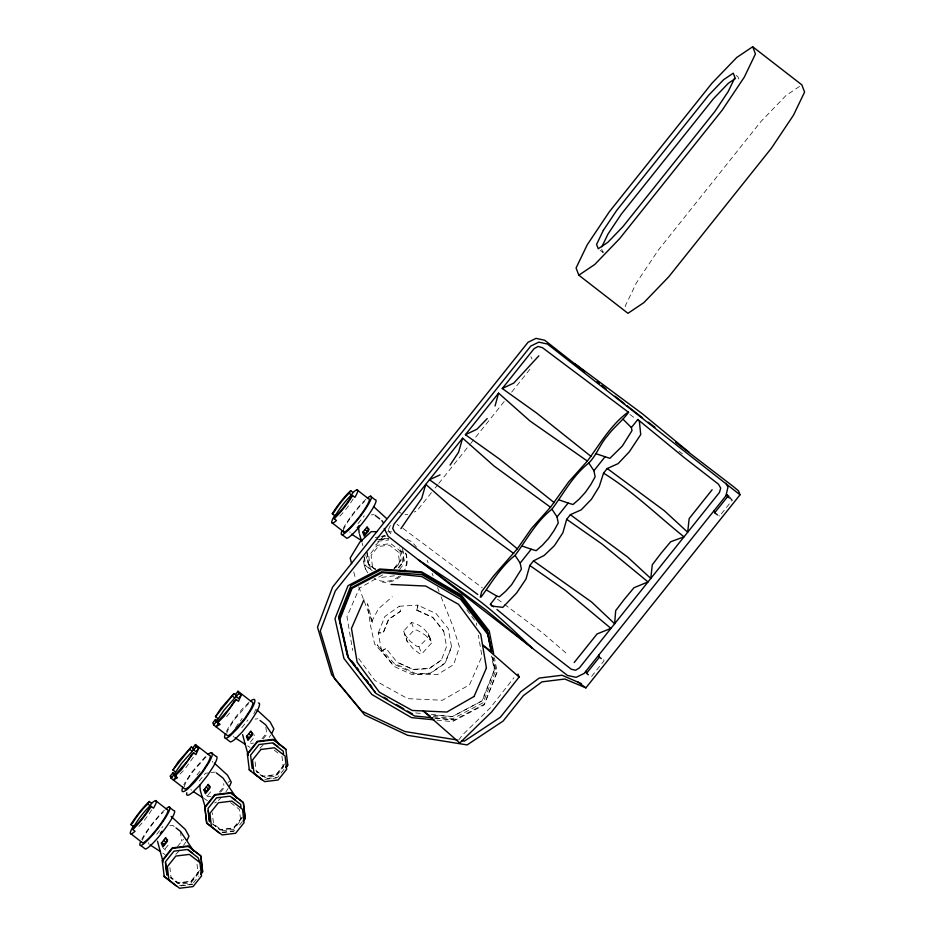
<?xml version="1.0" encoding="UTF-8"?>
<svg xmlns="http://www.w3.org/2000/svg" width="935" height="935" viewBox="0 0 935 935"><rect width="100%" height="100%" fill="white"/><g stroke="black" fill="none" stroke-linecap="round" stroke-linejoin="round"><path stroke-width="0.7" stroke-dasharray="4.67 3.51" d="M416.718 610.017L432.718 617.31L443.763 631.172L432.811 617.556L416.811 610.263L418.05 605.132L399.315 606.242L400.601 611.233L388.621 619.508L383.28 632.937L378.313 632.901L383.186 632.691L388.528 619.262L400.601 611.233M416.811 610.263L418.05 605.132M378.313 632.901L384.823 616.562L399.315 606.242M446.521 646.681L441.273 660.344L429.294 668.63L413.083 669.589L397.083 662.307L386.038 648.446L381.62 651.122L393.857 666.339L411.751 674.486L430.486 673.364L445.072 663.289L451.582 646.95L448.181 628.484L436.037 613.512L418.144 605.377M451.488 646.704L444.978 663.044L430.392 673.118L415.736 673.609L393.764 662.985L377.261 644.799L381.527 650.877L378.219 632.656M253.852 713.744L255.582 709.805L254.869 707.947M388.563 529.198L390.398 525.376M441.063 596.764L452.984 626.356L459.459 647.02L453.709 664.551L437.428 674.626L414.813 674.17L391.858 663.079L374.608 644.063L370.26 624.335L378.5 608.732L392.303 596.729M458.664 740.041L462.533 734.922L490.15 708.017L513.946 677.758M193.335 757.292L185.668 767.974M235.573 727.547L242.165 718.361M225.943 791.793L228.105 788.462M269.222 737.376L270.659 735.155M183.517 845.427L185.703 842.166M428.288 633.649L428.779 635.625L424.724 640.907L418.903 646.599L416.858 646.354L410.255 641.34L404.376 634.105L403.651 631.125L411.4 622.511C421.288 624.276 429.96 632.937 431.584 642.988L421.72 653.962L419.675 653.717L413.06 648.703L407.192 641.468L404.376 634.105M358.105 523.506L364.276 515.781M226.644 716.654L230.594 711.699M384.18 535.556L376.373 544.462L373.755 546.227M197.016 774.928L201.341 769.505M156.694 834.312L162.865 826.575M199.248 781.005L205.419 773.268L209.65 772.754M241.803 727.699L247.974 719.962M431.456 492.616L416.87 510.884L414.275 511.971M435.102 488.047L437.837 484.622M438.749 483.477L469.732 444.663M470.644 443.529L506.186 399M511.655 392.151L530.799 368.18M165.179 848.816L169.586 843.288M207.734 795.51L212.14 789.981M250.288 742.203L254.694 736.675L253.712 734.104M394.079 568.27L400.858 559.784M393.425 569.824L401.045 560.275L399.467 547.793M396.019 567.487L399.537 563.08L398.263 551.989L389.404 545.128L378.172 546.508L371.125 555.332L372.41 566.423L375.73 568.994M398.485 567.452L403.932 560.626L402.447 547.758M219.456 792.062L223.921 786.464M262.01 738.755L266.475 733.169M398.672 567.942L404.119 561.117L402.962 551.101M177.369 846.572L183.459 839.291M220.625 792.214L224.155 787.796L223.675 783.635M263.179 738.907L266.709 734.489L265.75 726.156M399.525 569.427L402.915 565.184L401.372 551.86L399.502 546.952M199.447 870.59L190.985 881.191L177.475 882.85L171.093 877.895M242.001 817.283L233.54 827.884L220.029 829.544L212.584 823.77M284.556 763.977L276.094 774.577L262.583 776.237L256.202 771.293M198.793 872.133L191.172 881.682L177.662 883.341L170.217 877.568M242.188 817.774L233.727 828.375L220.216 830.035L212.771 824.261M283.901 765.531L276.281 775.068L262.77 776.728L256.389 771.784M193.452 882.804L198.898 875.978M239.64 824.951L242.364 821.538M284.006 769.365L277.648 777.336L264.605 778.937M730.13 497.373L732.234 500.213L719.331 516.377L718.957 515.395M407.192 641.468L406.456 638.476L414.205 629.863L417.291 630.225L425.273 635.122L431.105 641.013M175.792 854.403L179.064 851.014M249.084 702.138L241.861 709.349L234.066 719.108L227.801 728.809A33.181 5.037 -52.2 0 0 226.375 731.567M179.987 774.051L184.09 769.961M205.49 756.473L191.511 772.415L185.247 782.104A33.181 5.037 -52.2 0 0 183.821 784.874M259.907 748.199L264.044 744.073M218.381 800.465L221.49 797.38M441.18 660.098L429.2 668.385L412.99 669.343L396.989 662.062M799.565 86.394L785.926 95.58L761.113 121.328L658.427 249.961L636.373 282.919L625.223 306.107L626.602 309.707M600.118 250.218L602.935 252.392L605.331 250.779M228.047 782.338L230.758 780.783M214.653 803.06L216.452 802.02M382.812 574.803L359.356 588.197L346.967 616.656L352.659 650.409M381.62 651.122L386.038 648.446M371.312 514.916L374.117 514.566M382.31 536.047L385.208 535.685M375.251 537.426L379.598 536.889M381.048 536.713L388.294 535.813M376.513 539.694L387.324 538.373M379.411 539.857L388.867 538.689M377.705 541.307L388.796 539.939M394.453 575.796L380.942 577.456L378.815 575.808M255.01 719.097L257.826 718.758M250.685 743.43L253.502 743.091M211.053 772.579L215.272 772.065M264.792 779.428L276.386 778.002M210.948 796.398L208.131 796.737L205.91 795.019M169.901 825.71L172.718 825.36L174.939 827.089M222.051 832.244L235.094 830.642M222.238 832.734L233.832 831.308M179.497 885.55L192.54 883.937M181.133 885.866L192.727 884.428M387.651 531.828L391.753 531.875M433.735 715.217L452.365 716.572L481.969 700.841L494.276 669.963L491.494 656.043M415.736 712.926L422.795 713.627M431.257 714.457L452.423 716.549L482.343 700.794L494.638 669.612L492.196 656.954M433.419 716.561L453.171 718.512L483.091 702.758L495.386 671.575L492.663 657.515M436.902 720.114L452.47 721.645L484.166 704.955L497.186 671.961L494.463 657.878M435.394 718.057L454.27 719.95L484.307 704.219L496.59 672.908L493.084 657.434M434.448 717.986L454.293 719.973M405.077 514.332L407.777 514.717M406.935 539.355L412.008 541.856L416.566 547.185M399.315 512.205L401.36 513.362M247.693 745.896L249.996 747.381M203.994 798.467L207.441 800.687M162.83 853.141L165.133 854.625M397.059 524.371L399.023 525.692M629.945 414.509L635.788 418.868M678.974 451.208L682.468 453.826M402.927 528.345L482.296 587.776M497.478 599.136L503.31 603.507M504.479 604.372L543.001 633.217L567.58 654.371M736.079 75.361L737.949 76.81L739.62 81.17M730.375 498.776L732.234 500.213M401.372 551.86L390.736 543.597L377.226 545.269L368.764 555.869L370.307 569.205L365.784 555.46M375.683 569.579L368.238 563.805L366.695 550.47M374.806 569.24L368.425 564.296L367.046 552.293M372.282 570.677L365.433 565.371L371.335 570.28M274.224 750.162L279.752 754.463M230.559 802.616L239.407 809.476L240.692 820.568L233.645 829.392L222.413 830.771L213.554 823.91L212.28 812.819M163.356 848.326L165.577 850.044M466.834 609.83L476.242 622.535L476.721 625.351M358.643 658.497L374.9 680.435L407.742 698.679L442.384 700.257L469.545 684.747L481.934 656.288L478.381 635.192M388.224 529.993L392.186 535.872M530.858 356.773L532.062 359.028M601.684 249.131L602.935 252.392M603.683 659.783L604.057 660.764L591.154 676.928L590.78 675.947M427.108 560.217L428.113 562.835M432.11 573.307L433.104 575.925M437.592 587.659L439.076 591.563M428.779 635.625L431.584 642.988M411.4 622.511L414.205 629.863M418.903 646.599L421.72 653.962M403.651 631.125L406.456 638.476M365.176 568.071L365.55 569.053A21.599 21.26 -20.9 0 1 364.288 558.113M349.819 531.875L350.111 532.646M358.724 586.783L363.224 598.564M364.218 601.182L372.656 623.271L367.619 603.706L370.26 624.335M233.516 736.055L233.879 736.99M212.315 761.254L212.666 762.177M190.962 789.362L191.324 790.297M148.408 842.669L149.004 844.223M362.09 542.954L362.909 545.736M353.781 572.033L355.23 577.62M443.669 630.926L446.614 646.926M364.451 556.781L365.62 565.862M281.961 756.17L283.247 767.261L276.199 776.085L264.967 777.476L256.108 770.604L254.834 759.512M197.016 864.174L198.138 873.874L191.091 882.698L179.859 884.078L171 877.217L169.889 867.516M180.478 831.379L181.6 841.103M353.068 499.021A17.192 2.618 -52.2 0 1 343.8 511.784M343.028 512.684A17.192 2.618 -52.2 0 1 337.956 517.955M343.39 530.332A20.979 3.191 -52.2 0 1 364.603 501.464M343.133 528.579A24.228 3.682 -52.2 0 1 365.889 499.302M405.661 553.017A21.599 21.26 -20.9 0 1 405.369 569.322M400.612 576.17A21.599 21.26 -20.9 0 1 382.415 582.131M405.743 553.31A21.599 21.26 -20.9 0 1 404.376 569.637M399.175 576.147A21.599 21.26 -20.9 0 1 374.082 578.403M367.899 572.91A21.599 21.26 -20.9 0 1 363.914 557.131M379.972 539.46A21.599 21.26 -20.9 0 1 388.411 538.957M226.737 733.566A28.728 4.371 -52.2 0 1 229.402 727.477L234.825 719.073L247.833 704.382A28.728 4.371 -52.2 0 1 250.241 702.676M184.183 786.873A28.728 4.371 -52.2 0 1 186.848 780.783L192.271 772.38L205.279 757.689A28.728 4.371 -52.2 0 1 207.687 755.983M151.669 809.827A17.192 2.618 -52.2 0 1 136.557 828.749M142.272 840.284A20.979 3.191 -52.2 0 1 163.204 812.258M141.734 839.373A24.228 3.682 -52.2 0 1 164.49 810.096"/><path stroke-width="1.4" d="M725.946 495.772L727.944 487.205L726.004 483.278M495.036 406L498.577 393.144L530.016 421.019L587.367 461.06C599.861 444.195 610.613 425.051 627.782 412.393L628.565 412.312C622.476 420.879 613.851 427.143 607.645 435.663C600.048 443.985 596.775 455.018 588.805 463.024C572.886 475.412 563.735 493.505 551.942 509.201C536.024 521.59 526.872 539.682 515.068 555.378C500.751 566.715 491.693 582.622 481.116 597.021L480.321 597.103L481.724 591.493L493.738 575.75L517.324 548.798L531.524 528.415L550.505 507.237L568.644 481.922L587.367 461.06M596.179 453.791L609.877 458.325L622.278 446.112L632.002 430.614L631.382 427.575L637.834 419.499L639.376 421.381L640.72 434.576L629.29 451.85L618.082 463.655L607.236 468.517L603.542 473.133L599.241 486.527L591.504 499.185L581.219 509.844L570.362 514.694L566.68 519.311L562.87 532.821L554.385 545.678L544.252 555.402L533.499 560.871L529.818 565.488L526.008 578.999L516.599 593.012L502.785 607.353L491.915 606.09L490.384 604.209L496.836 596.133L499.29 596.857L505.543 591.399L511.679 584.644L521.403 569.146L520.176 563.08L515.068 555.378M550.505 507.237L494.066 466.039L462.638 438.176L458.571 452.224L450.086 465.081M363.855 599.978L351.466 628.425L357.158 662.19L379.4 692.216L412.242 710.46L446.883 712.038L474.022 696.493M474.045 696.528L486.41 668.046M174.19 774.227L181.577 763.357L192.236 751.319L193.685 748.701L191.371 746.913L178.375 761.604L172.94 769.996L175.254 771.796M198.594 748.503L195.941 754.592L193.627 752.792L191.757 754.346L187.304 761.23L176.645 773.28L175.184 775.886L177.51 777.686L173.419 780.047L176.002 776.81L175.172 774.659L172.858 772.859L170.275 776.085L171.105 778.247L185.001 789.023A28.728 4.371 -52.2 0 0 189.092 786.674L202.089 771.971L207.523 763.579A28.728 4.371 -52.2 0 0 209.358 755.328L195.462 744.552L192.879 747.778L193.697 749.94L196.023 751.74L198.594 748.503L196.28 746.703L195.462 744.552M216.745 720.92L224.131 710.051L234.79 698.013L236.239 695.395L233.925 693.606L220.929 708.298L215.494 716.689L217.808 718.489M241.148 695.196L238.495 701.285L236.181 699.497L234.311 701.04L229.858 707.924L219.199 719.973L217.738 722.58L220.064 724.38L215.973 726.74L218.556 723.503L217.726 721.353L215.412 719.553L212.829 722.778L213.659 724.941L227.556 735.716A28.728 4.371 -52.2 0 0 231.646 733.367L244.643 718.676L250.077 710.273A28.728 4.371 -52.2 0 0 251.912 702.021L238.016 691.245L235.433 694.471L236.251 696.633L238.577 698.433L241.148 695.196L238.834 693.396L238.016 691.245M229.542 786.241L231.296 782.209L227.544 775.22L214.349 763.112M272.097 732.935L273.85 728.903L270.098 721.913L256.903 709.805M187.152 839.992L188.999 836.171L185.329 829.438L171.128 816.419M601.883 246.758L608.007 234.019L621.343 214.092L713.335 98.865L728.33 83.285L735.553 78.435M172.94 769.996L191.371 746.913M215.494 716.689L233.925 693.606M132.747 829.474L134.231 826.949A17.192 2.618 -52.2 0 0 149.343 808.027L151.178 806.391L153.492 808.179A20.979 3.191 -52.2 0 0 151.622 803.27L149.296 801.482A20.979 3.191 -52.2 0 0 130.865 824.565L133.191 826.365A20.979 3.191 -52.2 0 0 135.061 831.273L132.747 829.474A20.979 3.191 -52.2 0 0 151.178 806.391M130.865 824.565L132.7 822.929A17.192 2.618 -52.2 0 1 147.812 803.995L149.296 801.482M133.191 826.365L135.014 824.728A17.192 2.618 -52.2 0 1 150.126 805.795L151.622 803.27M334.146 518.68L335.642 516.155A17.192 2.618 -52.2 0 0 350.754 497.221L352.577 495.585L354.891 497.385A20.979 3.191 -52.2 0 0 353.021 492.476L350.707 490.676A20.979 3.191 -52.2 0 0 332.276 513.771L334.59 515.571A20.979 3.191 -52.2 0 0 336.46 520.479L334.146 518.68A20.979 3.191 -52.2 0 0 352.577 495.585M332.276 513.771L334.099 512.135A17.192 2.618 -52.2 0 1 349.211 493.201L350.707 490.676M334.59 515.571L336.413 513.934A17.192 2.618 -52.2 0 1 351.525 495.001L353.021 492.476M193.627 752.792L181.448 769.645L175.184 775.886M236.181 699.497L224.003 716.339L217.738 722.58M400.893 528.637L421.708 498.402L425.776 484.353L457.203 512.216L513.642 553.415M574.172 662.553L597.079 633.942L610.929 628.378L565.196 590.265L529.818 565.488M517.99 674.088L519.112 677.033L491.646 711.944L459.786 742.986L423.204 710.939L430.275 716.163M362.792 532.377L367.198 526.837L368.671 530.694L364.264 536.222L362.792 532.377L365.106 534.177L369.08 529.187L366.754 527.398M161.393 843.171L165.799 837.631L167.272 841.488L162.854 847.016L161.393 843.171L163.707 844.971L167.669 839.992M203.947 789.865L208.353 784.325L209.826 788.182L205.408 793.71L203.947 789.865L206.261 791.664L210.223 786.686L207.909 784.886M246.501 736.558L250.907 731.018L252.38 734.875L247.962 740.403L246.501 736.558L248.815 738.358L252.777 733.379M171.105 778.247L173.688 775.01L172.858 772.859M193.697 749.94L196.28 746.703M213.659 724.941L216.242 721.703L215.412 719.553M236.251 696.633L238.834 693.396M462.638 438.176L393.951 524.219L392.7 528.532L394.897 532.424L477.797 594.555M554.186 502.621L499.594 459.12L465.408 434.705L498.577 393.144M591.06 456.444L536.468 412.931L502.27 388.528L534.084 348.673L538.057 346.453L542.405 347.645L628.565 412.312M162.41 860.913L172.391 848.396L188.344 846.432L200.908 856.179L202.72 871.923L200.896 874.19M247.518 754.3L257.499 741.794L273.452 739.83L286.017 749.566M200.709 873.699L202.533 871.432L200.709 855.689L188.157 845.941L172.204 847.905L162.222 860.422L164.221 876.656L176.785 886.392M243.264 820.392L245.087 818.125L243.264 802.382L230.711 792.646L214.758 794.598L204.777 807.115L206.588 822.858L222.098 834.943L235.597 833.284L244.07 822.683L242.527 809.348L231.892 801.096L218.381 802.756L209.919 813.356L211.45 826.692M285.818 767.086L287.641 764.818M243.451 820.883L245.274 818.616L243.462 802.873L230.898 793.137L214.945 795.089L204.964 807.606L206.775 823.349L219.339 833.085M286.017 767.577L287.828 765.309L285.829 749.075L273.265 739.34L257.312 741.303L247.331 753.809L249.329 770.043L261.894 779.778M520.176 563.08L531.244 549.231L536.152 550.68L542.405 545.222L548.553 538.466L553.929 530.776L558.265 522.969L557.05 516.903L551.942 509.201M557.05 516.903L568.106 503.053L573.015 504.503L579.268 499.045L585.415 492.289L590.803 484.599L595.139 476.792L593.912 470.726L588.805 463.024M593.912 470.726L604.968 456.864M729.043 496.45L726.869 494.627L584.141 673.41L576.159 677.337L567.498 675.467L388.118 536.339L384.227 528.485M588.372 674.778L586.514 673.34L599.417 657.176L598.704 655.178M717.472 514.94L714.691 512.777L727.594 496.614L726.869 494.627M740.041 494.79L547.442 344.022L538.794 342.14L530.799 346.067L335.326 590.92L320.273 631.02L334.45 678.541L364.65 714.959L407.66 735.319L467.126 744.914L503.123 721.06L523.483 695.546L541.973 681.849L564.81 679.032L585.894 687.868L740.041 494.79L738.533 490.863L733.321 486.539L675.643 442.302M712.108 489.776L689.153 518.609L687.681 532.237L664.364 510.767L607.236 468.517M538.829 355.849L513.783 383.069L502.27 388.528M487.205 418.588L476.92 429.247L465.408 434.705M752.698 46.75L736.78 57.456L711.967 83.215L609.281 211.848L587.227 244.806L576.077 267.994L578.823 275.194L627.969 313.318L643.888 302.601L668.7 276.853L771.387 148.221L793.441 115.262L804.591 92.074L801.844 84.863L752.698 46.75L755.445 53.949L744.295 77.149L722.241 110.096L619.554 238.741L594.742 264.488L578.823 275.194M440.046 474.886L429.457 479.737L463.655 504.14L517.324 548.798M376.735 531.699L371.265 531.641L359.776 542.242L350.181 558.055L351.618 563.653M391.017 584.468L425.659 586.035L458.501 604.29L480.742 634.316L486.434 668.069M434.074 719.833L411.423 717.601L371.873 694.495L343.928 658.462L334.987 618.713L348.03 585.672L379.68 569.006L421.708 571.893L461.306 595.034L489.274 631.09L493.645 653.647M433.034 717.846L414.602 715.988L375.882 693.338L348.498 658.065L339.791 619.648L352.086 588.36L382.099 572.606L421.79 576.579L460.523 599.241L487.906 634.514L491.775 651.59M457.273 739.994L404.89 731.532L361.88 711.173L331.68 674.754L317.503 627.233L332.556 587.133L528.03 342.28L536.024 338.353L544.673 340.235L584.819 371.709M461.528 740.672L464.356 741.139L500.354 717.274L520.713 691.76L539.203 678.062L562.04 675.245L581.43 683.649M559.305 499.968L568.106 503.053M522.443 546.145L531.244 549.231M383.853 697.194L387.581 699.368M396.276 704.452L403.733 708.8M407.45 710.986L412.428 713.884M486.644 590.102L496.836 596.133M351.56 534.165L361.927 540.862M235.024 737.727L245.391 744.412M193.627 791.781L202.837 797.719M150.161 844.96L160.528 851.656M603.542 473.133C632.75 491.179 657.363 515.407 683.999 536.854L670.676 541.751L661.209 553.076L652.279 564.787L650.795 578.449L627.49 556.944L570.362 514.694M566.68 519.311L602.058 544.088L648.025 581.909L633.942 587.764L624.101 599.569L615.686 610.637L614.622 623.762L591.551 601.965L533.499 560.871M577.503 681.732L585.894 687.868M574.733 363.551L642.392 413.796L689.107 452.248M642.661 417.957L626.847 405.638M648.247 422.188L654.967 427.26M491.81 651.812L482.53 644.986L519.112 677.033M727.594 496.614L729.452 498.051M599.417 657.176L601.275 658.614M370.47 496.216L375.099 499.804A24.228 3.682 -52.2 0 1 366.333 518.048A24.228 3.682 -52.2 0 1 346.827 538.303L342.187 534.715M356.995 489.811L368.577 498.799A20.979 3.191 -52.2 0 1 357.649 518.937A20.979 3.191 -52.2 0 1 343.39 530.332M349.211 493.201L351.525 495.001M375.227 515.43L379.668 518.867M364.989 529.607L367.315 531.407M363.224 531.828L365.55 533.628M332.498 523.144L344.08 532.132M232.464 696.213L234.79 698.013M260.047 720.476L265.587 724.765L279.062 744.763M273.441 743.22L277.695 746.516M250.463 731.579L252.006 732.771M248.698 733.8L251.012 735.6M246.933 736.02L249.248 737.808M216.242 721.703L218.556 723.503M225.674 738.323L230.314 741.922A33.181 5.037 -52.2 0 0 235.024 739.199L242.247 731.988L250.042 722.229L256.307 712.54A33.181 5.037 -52.2 0 0 258.434 703.015M249.142 769.552L251.422 771.328M253.712 773.093L261.706 779.287M211.24 752.722L215.88 756.322A33.181 5.037 -52.2 0 1 213.753 765.847L207.488 775.536L199.693 785.295L192.47 792.506A33.181 5.037 -52.2 0 1 186.801 792.74M189.91 749.519L192.236 751.319M216.382 772.918L223.033 778.072L236.508 798.069M231.95 797.345L235.141 799.822M206.144 787.106L208.458 788.895M204.379 789.327L206.693 791.115M173.688 775.01L176.002 776.81M170.275 776.085L171.83 777.289M169.071 807.01L173.7 810.61A24.228 3.682 -52.2 0 1 164.934 828.842A24.228 3.682 -52.2 0 1 145.416 849.097L140.788 845.509M155.584 800.605L167.166 809.593A20.979 3.191 -52.2 0 1 159.581 825.383A20.979 3.191 -52.2 0 1 142.681 842.926L131.099 833.938M147.812 803.995L150.126 805.795M176.049 827.942L180.478 831.379L193.954 851.376M188.332 849.822L192.587 853.129M164.034 876.165L179.543 888.25L193.042 886.59L201.516 875.99L199.973 862.654L189.338 854.403L175.827 856.063L167.353 866.663L168.896 879.999M165.355 838.192L166.898 839.385M163.59 840.413L165.904 842.201M161.825 842.622L164.139 844.422M615.008 396.171L624.697 403.908M637.834 419.499L684.584 457.905L718.512 484.225L720.71 488.117L719.459 492.441L579.373 667.917L575.621 670.231L571.355 669.273L537.064 642.696L496.941 609.468M490.384 604.209L493.657 606.838M597.138 381.69L599.382 383.514M601.614 385.325L606.09 388.96M373.544 506.548L386.739 518.644M623.037 419.231L631.382 427.575M351.583 660.729L355.101 665.253M356.854 667.52L358.608 669.776M366.508 679.967L368.261 682.223M370.015 684.49L371.768 686.758M375.157 692.11L347.949 657.036L339.347 618.771L351.654 587.601L381.562 571.846L422.047 574.628L460.558 597.126L487.766 632.212L491.576 651.894M381.877 520.585L383.467 522.934M199.973 862.654L198.103 857.746L187.456 849.494L173.945 851.154L165.483 861.754L167.026 875.09M713.966 510.791L714.691 512.777M585.801 671.342L586.514 673.34M359.636 534.621L361.681 541.564M248.254 755.48L242.609 734.641M205.291 807.396L200.37 790.718L199.728 785.166M163.146 862.093L157.501 841.255M347.201 655.073L338.599 616.808L350.906 585.637L380.814 569.883L421.299 572.664L459.81 595.163L487.018 630.248L490.828 649.93M358.584 527.679L359.227 533.231M283.515 753.797L283.212 751.132L272.564 742.881L259.053 744.54L250.592 755.141L252.134 768.476M240.961 807.104L240.657 804.439L230.01 796.188L216.499 797.847L208.037 808.448L209.58 821.783M208.154 810.622L209.393 821.292M165.448 862.596L166.839 874.599M367.315 498.086A24.228 3.682 -52.2 0 1 368.343 504.468A24.228 3.682 -52.2 0 1 349.164 529.339A24.228 3.682 -52.2 0 1 342.035 530.881M359.157 525.587A18.081 2.747 -52.2 0 1 357.275 527.691M250.557 701.016A33.181 5.037 -52.2 0 1 251.679 708.94L245.402 718.641L237.619 728.4L230.396 735.6A33.181 5.037 -52.2 0 1 225.323 733.963M208.002 754.323A33.181 5.037 -52.2 0 1 209.124 762.247L202.848 771.948L195.064 781.707L187.841 788.906A33.181 5.037 -52.2 0 1 182.769 787.27M161.977 831.215A18.081 2.747 -52.2 0 1 160.271 833.377M165.904 808.88A24.228 3.682 -52.2 0 1 166.944 815.262A24.228 3.682 -52.2 0 1 147.765 840.133A24.228 3.682 -52.2 0 1 140.624 841.675M603.32 230.384L596.588 244.409L598.248 248.768L607.867 242.294L622.874 226.714L714.866 111.487L728.201 91.56L734.933 77.547L733.274 73.187L723.655 79.662L708.648 95.23L616.668 210.457L603.32 230.384M260.935 749.449L252.473 760.05L254.004 773.385L264.652 781.637L278.151 779.977L286.624 769.376L285.081 756.041L274.446 747.79L260.935 749.449M460.382 587.648L418.179 559.656L485.826 609.912L532.553 648.352C509.622 626.812 487.287 604.361 460.382 587.648"/></g></svg>
